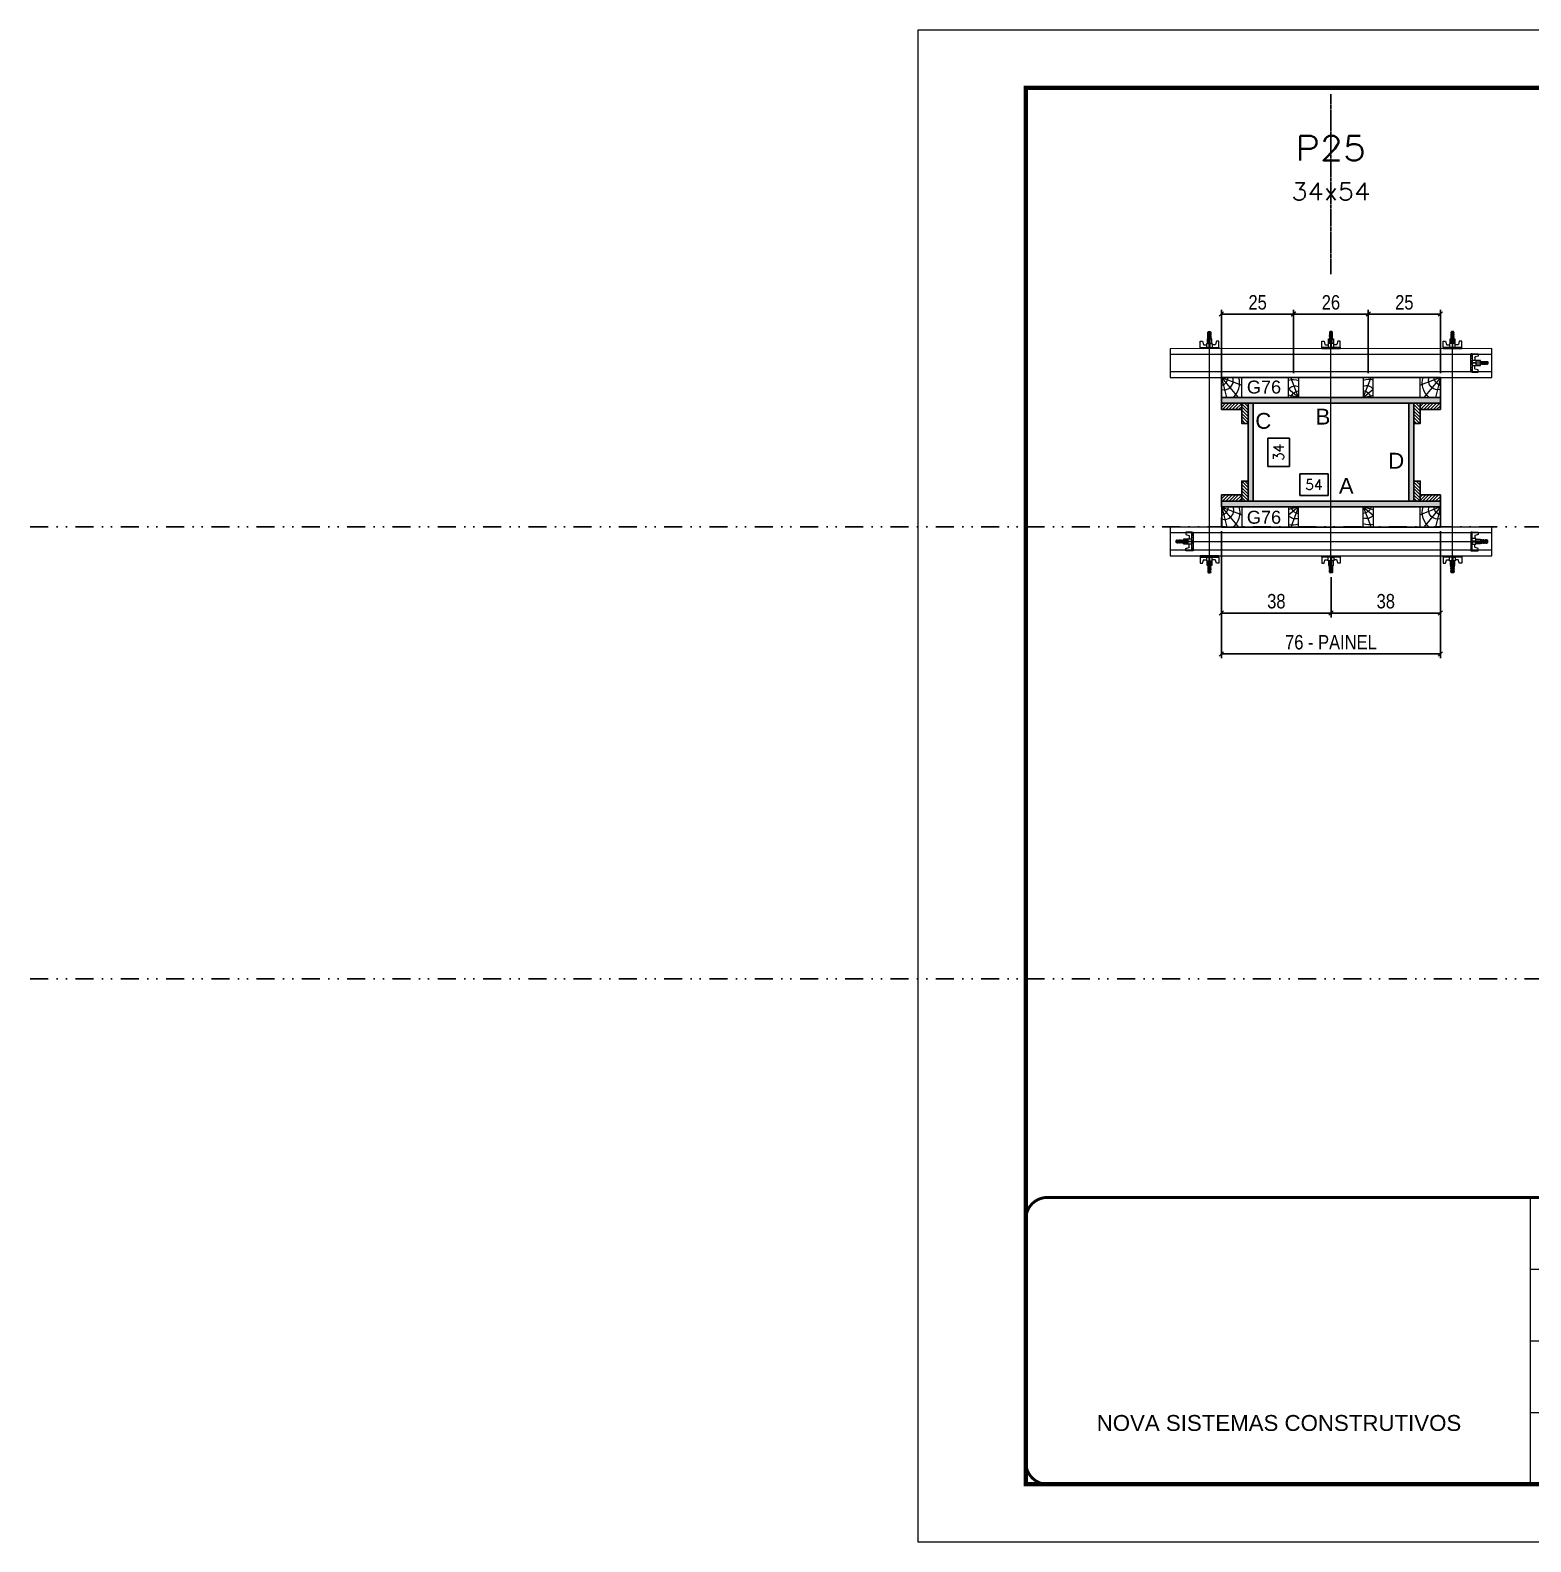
# Model space of a CAD drawing. Extents: x 13770 to 23315, y 867 to 16997.
# Drawn here: x 13770 to 14812, y 7758 to 8808 of the extents above; entities that cross this region are included whole.
import ezdxf
from ezdxf.enums import TextEntityAlignment as Align

# ---------------------------------------------------------------- set-up
doc = ezdxf.new("R2010")
doc.units = 0
for name, pattern in [('CONTINUO', [0]), ('DASHED', [0.75, 0.5, -0.25]), ('DIVIDE2', [0.625, 0.25, -0.125, 0, -0.125, 0, -0.125]), ('HIDDEN', [0.375, 0.25, -0.125])]:
    doc.linetypes.add(name, pattern=pattern)
for name, color, linetype in [('CHAPA', 1, 'Continuous'), ('COTA', 241, 'Continuous'), ('MEIO_PONT', 93, 'Continuous'), ('Nível', 160, 'Continuous'), ('SARRAFO', 251, 'Continuous'), ('Texto de Titulo', 7, 'Continuous'), ('Texto Qtd Sarr', 242, 'Continuous'), ('TEXTO_GERAL', 7, 'Continuous')]:
    doc.layers.add(name, color=color, linetype=linetype)
for name, color, linetype, lineweight in [('Folhas', 255, 'Continuous', 9), ('Hachura', 251, 'Continuous', 9), ('Madeira', 126, 'Continuous', 18), ('Perfil Metálico', 224, 'Continuous', 18), ('SARRAFO DE PRESSAO', 251, 'DASHED', 9), ('Texto Seção', 7, 'Continuous', 15)]:
    doc.layers.add(name, color=color, linetype=linetype, lineweight=lineweight)
doc.styles.add('ARIAL', font='arial.ttf')
doc.styles.add('COTA TECNICA 2X', font='techl___.ttf', dxfattribs={"height": 10})
doc.styles.add('ROMANS', font='romans.shx')
doc.styles.add('SANSSERIF', font='sas_____.pfb')
doc.styles.add('Tecnologia', font='')
doc.styles.get('Tecnologia').set_extended_font_data('Forgotten Futurist')
doc.dimstyles.new('SECAO PILAR', dxfattribs={"dimtxt": 10, "dimasz": 3, "dimexe": 3, "dimexo": 3, "dimgap": 3, "dimtad": 1, "dimdec": 1, "dimlfac": 0.5, "dimzin": 12, "dimdsep": 46, "dimtxsty": 'COTA TECNICA 2X', "dimblk1": 'OBLIQUE', "dimblk2": 'OBLIQUE', "dimsah": 1, "dimcen": 0.9, "dimclrd": 256, "dimclre": 256, "dimclrt": 256, "dimadec": 1, "dimazin": 3, "dimtfac": 1, "dimtdec": 1, "dimtmove": 0, "dimatfit": 3, "dimfxl": 1, "dimtolj": 1, "dimtzin": 12, "dimarcsym": 0})
doc.dimstyles.new('SECÇÃO 2', dxfattribs={"dimtxt": 7, "dimasz": 6, "dimexe": 0.18, "dimexo": 2, "dimgap": -4, "dimtad": 3, "dimdec": 1, "dimlfac": 0.5, "dimzin": 12, "dimdsep": 46, "dimtxsty": 'ROMANS', "dimblk": 'ARCHTICK', "dimcen": 0.09, "dimse1": 1, "dimse2": 1, "dimsd1": 1, "dimsd2": 1, "dimclrd": 180, "dimclre": 5, "dimclrt": 1, "dimadec": 0, "dimazin": 3, "dimtfac": 1, "dimtdec": 1, "dimtofl": 0, "dimtmove": 0, "dimatfit": 3, "dimldrblk": 'ARCHTICK', "dimfxl": 1, "dimtolj": 1, "dimtzin": 0, "dimarcsym": 0})
pattern_1 = [(225, (5245.973, -14410.0642), (1.12253202, -1.12253202), [])]
pattern_2 = [(135, (-8372.0833, 17673.2958), (-1.12253202, -1.12253202), [])]

# ---------------------------------------------------------------- blocks, each defined once
blk = doc.blocks.new('9999999999')
at = {"color": 30, "linetype": 'CONTINUO'}
for p, q in [((98564.6, 34230.2), (98564.6, 34429.4)), ((98564.6, 34379.6), (99584, 34379.6)), ((98564.6, 34329.8), (99488, 34329.8)), ((99584, 34329.8), (99488, 34329.8)), ((99488, 34329.8), (99488, 34230.2)), ((98564.6, 34280), (99488, 34280))]:
    blk.add_line(p, q, dxfattribs=at)
at = {"color": 30, "linetype": 'CONTINUO', "const_width": 2}
blk.add_lwpolyline([(99584, 34230.2), (99584, 34414.4, 0.414214), (99569, 34429.4), (98229, 34429.4, 0.414214), (98214, 34414.4), (98214, 34245.2, 0.414214), (98229, 34230.2), (99584, 34230.2)], format="xyb", dxfattribs=at)
at = {"layer": 'Folhas'}
blk.add_lwpolyline([(98139, 34190.2), (99624, 34190.2), (99624, 35240.2), (98139, 35240.2)], close=True, dxfattribs=at)
at = {"layer": 'Folhas', "color": 30, "const_width": 3}
blk.add_lwpolyline([(98214, 34230.2), (99584, 34230.2), (99584, 35200.2), (98214, 35200.2)], close=True, dxfattribs=at)
at = {"color": 7, "linetype": 'Continuous', "ltscale": 5, "style": 'ARIAL'}
for s, height, p in [('SCHWARTZ', 15.48, (98837.7, 34393.1)), ('GWT', 15.48, (98837.7, 34343.3)), ('6°PAVIMENTO', 15.483, (98837.7, 34293.5)), ('NOVA SISTEMAS CONSTRUTIVOS', 11.059, (98263.2, 34267.2)), ('PILARES', 15.48, (98837.7, 34243.7))]:
    blk.add_text(s, height=height, dxfattribs=at).set_placement(p)
at = {"layer": 'Folhas', "color": 7, "style": 'Tecnologia', "width": 1.5}
for s, p in [('CLIENTE:', (98573.7, 34397.2)), ('OBRA:', (98573.7, 34347.3)), ('PAVIMENTO:', (98573.7, 34297.5)), ('PROJETO:', (98573.7, 34247.7))]:
    blk.add_text(s, height=14, dxfattribs=at).set_placement(p)
blk = doc.blocks.new('titulo1')
at = {"layer": 'Defpoints', "color": 252, "linetype": 'HIDDEN', "ltscale": 2}
blk.add_line((0, 0), (0, 125), dxfattribs=at)
at = {"layer": 'Defpoints', "style": 'ROMANS', "oblique": 15}
blk.add_attdef('FOLHA', text='', height=10, dxfattribs=at).set_placement((0, 15.6), align=Align.MIDDLE_CENTER)
at = {"layer": 'Texto Qtd Sarr', "color": 3, "style": 'ROMANS', "oblique": 15}
for tag, height, p in [('TITULO', 17, (0, 71.4)), ('SEÇÃO', 12, (0, 41.5))]:
    blk.add_attdef(tag, text='', height=height, dxfattribs=at).set_placement(p, align=Align.MIDDLE_CENTER)
blk = doc.blocks.new('*D1070')
at = {"layer": 'COTA', "color": 180, "lineweight": -2, "transparency": 16777216}
for p, q in [((14644.1, 8525.2), (14629.1, 8525.2)), ((14629.1, 8525.2), (14629.1, 8505.5)), ((14644.1, 8505.5), (14644.1, 8525.2)), ((14629.1, 8505.5), (14644.1, 8505.5))]:
    blk.add_line(p, q, dxfattribs=at)
at = {"layer": 'Defpoints', "color": 0, "transparency": 16777216}
for p in [(14646.2, 8549.3), (14646.2, 8481.3), (14648.1, 8481.3)]:
    blk.add_point(p, dxfattribs=at)
at = {"layer": 'COTA', "color": 1, "transparency": 16777216, "insert": (14636.6, 8515.3), "char_height": 7, "attachment_point": 5, "rotation": 90, "style": 'ROMANS'}
blk.add_mtext('\\A1;34', dxfattribs=at)
blk = doc.blocks.new('_ArchTick')
at = {"color": 0, "linetype": 'ByBlock', "const_width": 0.15}
blk.add_lwpolyline([(-0.5, -0.5), (0.5, 0.5)], dxfattribs=at)
blk = doc.blocks.new('*D1071')
at = {"layer": 'COTA', "color": 180, "lineweight": -2, "transparency": 16777216}
for p, q in [((14670.9, 8500.3), (14651.3, 8500.3)), ((14651.3, 8500.3), (14651.3, 8485.3)), ((14670.9, 8485.3), (14670.9, 8500.3)), ((14651.3, 8485.3), (14670.9, 8485.3))]:
    blk.add_line(p, q, dxfattribs=at)
at = {"layer": 'Defpoints', "color": 0, "transparency": 16777216}
for p in [(14618.9, 8481.3), (14726.9, 8481.3), (14726.9, 8481.3)]:
    blk.add_point(p, dxfattribs=at)
at = {"layer": 'COTA', "color": 1, "transparency": 16777216, "insert": (14661.1, 8492.8), "char_height": 7, "attachment_point": 5, "style": 'ROMANS'}
blk.add_mtext('\\A1;54', dxfattribs=at)
blk = doc.blocks.new('_Oblique')
at = {"color": 0, "linetype": 'ByBlock', "lineweight": -2}
blk.add_line((-0.5, -0.5), (0.5, 0.5), dxfattribs=at)
blk = doc.blocks.new('*D1072')
at = {"layer": 'COTA', "lineweight": -2, "transparency": 16777216}
for p, q in [((14596.9, 8460.4), (14596.9, 8372.2)), ((14748.9, 8460.4), (14748.9, 8372.2)), ((14596.9, 8375.2), (14748.9, 8375.2))]:
    blk.add_line(p, q, dxfattribs=at)
at = {"layer": 'Defpoints', "color": 0, "transparency": 16777216}
for p in [(14596.9, 8463.4), (14748.9, 8463.4), (14748.9, 8375.2)]:
    blk.add_point(p, dxfattribs=at)
at = {"layer": 'COTA', "lineweight": -2, "transparency": 16777216, "xscale": 3, "yscale": 3, "zscale": 3, "rotation": 180}
blk.add_blockref('_Oblique', (14596.9, 8375.2), dxfattribs=at)
at = {"layer": 'COTA', "lineweight": -2, "transparency": 16777216, "xscale": 3, "yscale": 3, "zscale": 3}
blk.add_blockref('_Oblique', (14748.9, 8375.2), dxfattribs=at)
at = {"layer": 'COTA', "transparency": 16777216, "insert": (14672.9, 8383.3), "char_height": 10, "attachment_point": 5, "style": 'COTA TECNICA 2X'}
blk.add_mtext('\\A1;76 - PAINEL', dxfattribs=at)
blk = doc.blocks.new('*D1073')
at = {"layer": 'COTA', "lineweight": -2, "transparency": 16777216}
for p, q in [((14596.9, 8460.3), (14596.9, 8400.6)), ((14673, 8428.6), (14673, 8400.6)), ((14596.9, 8403.6), (14673, 8403.6))]:
    blk.add_line(p, q, dxfattribs=at)
at = {"layer": 'Defpoints', "color": 0, "transparency": 16777216}
for p in [(14596.9, 8463.3), (14673, 8431.6), (14673, 8403.6)]:
    blk.add_point(p, dxfattribs=at)
at = {"layer": 'COTA', "lineweight": -2, "transparency": 16777216, "xscale": 3, "yscale": 3, "zscale": 3, "rotation": 180}
blk.add_blockref('_Oblique', (14596.9, 8403.6), dxfattribs=at)
at = {"layer": 'COTA', "lineweight": -2, "transparency": 16777216, "xscale": 3, "yscale": 3, "zscale": 3}
blk.add_blockref('_Oblique', (14673, 8403.6), dxfattribs=at)
at = {"layer": 'COTA', "transparency": 16777216, "insert": (14635, 8411.8), "char_height": 10, "attachment_point": 5, "style": 'COTA TECNICA 2X'}
blk.add_mtext('\\A1;38', dxfattribs=at)
blk = doc.blocks.new('*D1074')
at = {"layer": 'COTA', "lineweight": -2, "transparency": 16777216}
for p, q in [((14748.9, 8460.3), (14748.9, 8400.6)), ((14673, 8428.6), (14673, 8400.6)), ((14673, 8403.6), (14748.9, 8403.6))]:
    blk.add_line(p, q, dxfattribs=at)
at = {"layer": 'Defpoints', "color": 0, "transparency": 16777216}
for p in [(14748.9, 8463.3), (14673, 8431.6), (14748.9, 8403.6)]:
    blk.add_point(p, dxfattribs=at)
at = {"layer": 'COTA', "lineweight": -2, "transparency": 16777216, "xscale": 3, "yscale": 3, "zscale": 3, "rotation": 180}
blk.add_blockref('_Oblique', (14673, 8403.6), dxfattribs=at)
at = {"layer": 'COTA', "lineweight": -2, "transparency": 16777216, "xscale": 3, "yscale": 3, "zscale": 3}
blk.add_blockref('_Oblique', (14748.9, 8403.6), dxfattribs=at)
at = {"layer": 'COTA', "transparency": 16777216, "insert": (14711, 8411.8), "char_height": 10, "attachment_point": 5, "style": 'COTA TECNICA 2X'}
blk.add_mtext('\\A1;38', dxfattribs=at)
blk = doc.blocks.new('PONTALETE')
at = {"layer": 'Madeira'}
for q in [(2.71, 7), (7, 5.76), (7, 1.74)]:
    blk.add_line((0, 0), q, dxfattribs=at)
blk.add_lwpolyline([(0, 0), (7, 0), (7, 7), (0, 7)], close=True, dxfattribs=at)
for centre, radius, start, end in [((2.04, 0.06), 6.23, 37.2818, 109.0913), ((1.09, 0.9), 3.19, 343.603, 109.9847), ((-0.21, -0.78), 3.09, 14.6322, 86.0383)]:
    blk.add_arc(centre, radius, start, end, dxfattribs=at)
blk = doc.blocks.new('*D1075')
at = {"layer": 'COTA', "lineweight": -2, "transparency": 16777216}
for p, q in [((14596.9, 8556.3), (14596.9, 8614.3)), ((14596.9, 8611.3), (14647, 8611.3)), ((14647, 8570.3), (14647, 8614.3))]:
    blk.add_line(p, q, dxfattribs=at)
at = {"layer": 'Defpoints', "color": 0, "transparency": 16777216}
for p in [(14647, 8611.3), (14647, 8567.3), (14596.9, 8553.3)]:
    blk.add_point(p, dxfattribs=at)
at = {"layer": 'COTA', "lineweight": -2, "transparency": 16777216, "xscale": 3, "yscale": 3, "zscale": 3, "rotation": 180}
blk.add_blockref('_Oblique', (14596.9, 8611.3), dxfattribs=at)
at = {"layer": 'COTA', "lineweight": -2, "transparency": 16777216, "xscale": 3, "yscale": 3, "zscale": 3}
blk.add_blockref('_Oblique', (14647, 8611.3), dxfattribs=at)
at = {"layer": 'COTA', "transparency": 16777216, "insert": (14622, 8619.4), "char_height": 10, "attachment_point": 5, "style": 'COTA TECNICA 2X'}
blk.add_mtext('\\A1;25', dxfattribs=at)
blk = doc.blocks.new('MEIO PONTALETE')
at = {"layer": 'Madeira'}
for q in [(2.71, 7), (3.5, 2.88), (3.5, 0.87)]:
    blk.add_line((0, 0), q, dxfattribs=at)
blk.add_lwpolyline([(0, 0), (3.5, 0), (3.5, 7), (0, 7)], close=True, dxfattribs=at)
for centre, radius, start, end in [((2.04, 0.06), 6.23, 76.4499, 109.0913), ((1.09, 0.9), 3.19, 40.9063, 109.9847), ((-0.21, -0.78), 3.09, 14.6322, 86.0383)]:
    blk.add_arc(centre, radius, start, end, dxfattribs=at)
blk = doc.blocks.new('C')
at = {"layer": 'Hachura', "color": 0}
for p, q in [((0, 3.22), (0, -3.22)), ((0.45, 3.22), (0, 3.22)), ((0.46, 3.16), (0, 3.16)), ((0.46, 3.05), (0, 3.05)), ((0.46, 2.88), (0, 2.88)), ((0, 2.75), (0, -1.16)), ((0.46, 2.65), (0, 2.65)), ((0.46, 2.23), (0, 2.23)), ((0.46, 1.51), (0, 1.51)), ((0.39, 0.49), (0.17, 0.49)), ((0.45, -3.23), (0.45, 3.22)), ((0.45, 3.22), (2.58, 3.22)), ((1.74, 0.97), (0.45, 0.97)), ((1.45, 0.1), (0.45, 0.1)), ((1.35, 1.94), (1.35, 0.96)), ((2.58, 2.39), (1.47, 2.09)), ((1.74, -0.97), (1.74, 0.97)), ((1.74, 0.97), (1.74, 0.84)), ((1.74, 0.97), (1.74, 0.84)), ((1.74, 0.84), (3.35, 0.84)), ((3.35, 0.45), (1.74, 0.45)), ((2.58, 3.22), (2.58, 2.39)), ((3.32, 0.84), (3.32, -0.84)), ((3.35, 0.84), (3.35, -0.84)), ((3.68, 0.45), (3.35, 0.45)), ((3.84, -0.52), (3.35, 0.45)), ((3.35, 0.06), (3.67, -0.57)), ((3.68, 0.45), (4.16, -0.52)), ((3.72, 0.5), (4.25, -0.57)), ((4.37, -0.55), (3.83, 0.53)), ((4.15, 0.45), (3.93, 0.45)), ((4.42, -0.52), (3.93, 0.45)), ((4.15, 0.45), (4.26, 0.45)), ((4.26, 0.45), (4.74, -0.52)), ((4.3, 0.5), (4.83, -0.57)), ((4.95, -0.55), (4.41, 0.53)), ((4.51, 0.45), (4.84, 0.45)), ((5, -0.52), (4.51, 0.45)), ((4.84, 0.45), (5.32, -0.52)), ((4.88, 0.5), (5.41, -0.57)), ((5.53, -0.55), (4.99, 0.53)), ((5.58, -0.52), (5.09, 0.45)), ((5.42, 0.45), (5.09, 0.45)), ((5.58, -0.52), (5.09, 0.45)), ((5.42, 0.45), (5.74, -0.19)), ((5.46, 0.5), (5.74, -0.07)), ((5.74, 0.19), (5.57, 0.53)), ((5.74, 0.32), (5.68, 0.45)), ((5.68, 0.45), (5.74, 0.45)), ((5.74, 0.45), (5.9, 0.29)), ((5.74, 0.45), (5.74, -0.52)), ((5.9, -0.36), (5.9, 0.29)), ((0.45, 0), (0, 0)), ((0.46, -1.52), (0, -1.52)), ((0.46, -2.23), (0, -2.23)), ((0.46, -2.65), (0, -2.65)), ((0.46, -2.88), (0, -2.88)), ((0.46, -3.05), (0, -3.05)), ((0.46, -3.16), (0, -3.16)), ((0, -3.22), (2.57, -3.22)), ((0.08, -0.48), (0.29, -0.48)), ((0.29, -0.48), (0.4, -0.48)), ((0.45, 0), (0.45, -0.97)), ((0.45, -0.16), (1.45, -0.16)), ((0.45, -0.65), (0.45, -0.32)), ((0.45, -3.23), (0.45, -0.65)), ((0.45, -0.97), (1.74, -0.97)), ((1.35, -1.94), (1.35, -0.97)), ((2.58, -2.39), (1.47, -2.1)), ((3.35, -0.32), (1.74, -0.32)), ((3.35, -0.84), (1.74, -0.84)), ((2.58, -3.23), (2.58, -2.39)), ((3.35, -0.07), (3.58, -0.52)), ((3.35, -0.52), (3.58, -0.52)), ((3.84, -0.52), (4.16, -0.52)), ((4.42, -0.52), (4.74, -0.52)), ((4.63, -0.52), (4.74, -0.52)), ((5, -0.52), (5.32, -0.52)), ((5.58, -0.52), (5.74, -0.52)), ((5.74, -0.52), (5.9, -0.36)), ((5.74, -0.52), (5.74, -0.52))]:
    blk.add_line(p, q, dxfattribs=at)
for centre, radius, start, end in [((1.52, 1.94), 0.161, 104.7436, 180), ((1.44, -0.03), 0.129, 272.695, 87.305), ((3.81, 0.39), 0.143, 25.5688, 154.4312), ((4.39, 0.39), 0.143, 25.5688, 154.4312), ((4.97, 0.39), 0.143, 25.5688, 154.4312), ((5.55, 0.39), 0.143, 25.5688, 154.4312), ((0.17, -0.37), 0.174, 221.744, 317.8592), ((1.52, -1.94), 0.161, 180, 255.2564), ((3.71, -0.4), 0.174, 222.1408, 318.256), ((4.29, -0.4), 0.174, 222.1408, 318.256), ((4.87, -0.4), 0.174, 222.1408, 318.256), ((5.45, -0.4), 0.174, 222.1408, 318.256), ((5.61, -0.4), 0.174, 317.8592, 318.256)]:
    blk.add_arc(centre, radius, start, end, dxfattribs=at)
blk = doc.blocks.new('*D1076')
at = {"layer": 'COTA', "lineweight": -2, "transparency": 16777216}
for p, q in [((14646.9, 8570.3), (14646.9, 8614.3)), ((14646.9, 8611.3), (14698.8, 8611.3)), ((14698.8, 8570.3), (14698.8, 8614.3))]:
    blk.add_line(p, q, dxfattribs=at)
at = {"layer": 'Defpoints', "color": 0, "transparency": 16777216}
for p in [(14698.8, 8611.3), (14646.9, 8567.3), (14698.8, 8567.3)]:
    blk.add_point(p, dxfattribs=at)
at = {"layer": 'COTA', "lineweight": -2, "transparency": 16777216, "xscale": 3, "yscale": 3, "zscale": 3, "rotation": 180}
blk.add_blockref('_Oblique', (14646.9, 8611.3), dxfattribs=at)
at = {"layer": 'COTA', "lineweight": -2, "transparency": 16777216, "xscale": 3, "yscale": 3, "zscale": 3}
blk.add_blockref('_Oblique', (14698.8, 8611.3), dxfattribs=at)
at = {"layer": 'COTA', "transparency": 16777216, "insert": (14672.9, 8619.4), "char_height": 10, "attachment_point": 5, "style": 'COTA TECNICA 2X'}
blk.add_mtext('\\A1;26', dxfattribs=at)
blk = doc.blocks.new('*D1077')
at = {"layer": 'COTA', "lineweight": -2, "transparency": 16777216}
for p, q in [((14698.8, 8570.3), (14698.8, 8614.3)), ((14698.8, 8611.3), (14748.9, 8611.3)), ((14748.9, 8570.3), (14748.9, 8614.3))]:
    blk.add_line(p, q, dxfattribs=at)
at = {"layer": 'Defpoints', "color": 0, "transparency": 16777216}
for p in [(14748.9, 8611.3), (14698.8, 8567.3), (14748.9, 8567.3)]:
    blk.add_point(p, dxfattribs=at)
at = {"layer": 'COTA', "lineweight": -2, "transparency": 16777216, "xscale": 3, "yscale": 3, "zscale": 3, "rotation": 180}
blk.add_blockref('_Oblique', (14698.8, 8611.3), dxfattribs=at)
at = {"layer": 'COTA', "lineweight": -2, "transparency": 16777216, "xscale": 3, "yscale": 3, "zscale": 3}
blk.add_blockref('_Oblique', (14748.9, 8611.3), dxfattribs=at)
at = {"layer": 'COTA', "transparency": 16777216, "insert": (14723.9, 8619.4), "char_height": 10, "attachment_point": 5, "style": 'COTA TECNICA 2X'}
blk.add_mtext('\\A1;25', dxfattribs=at)

msp = doc.modelspace()

# ---------------------------------------------------------------- hatches: boundary and pattern name
at = {"layer": 'Hachura'}
h = msp.add_hatch(color=256, dxfattribs=at)
h.dxf.hatch_style = 1
h.paths.add_polyline_path([(14748.92, 8549.34), (14748.92, 8553.34), (14596.92, 8553.34), (14596.92, 8549.34)])
h = msp.add_hatch(dxfattribs=at)
h.set_pattern_fill('ANSI31', color=256, scale=0.5, angle=180, style=0)
h.set_pattern_definition([(225, (5472.973, -14380.0642), (1.12253202, -1.12253202), [])])
h.paths.add_polyline_path([(14610.92, 8549.34), (14610.92, 8544.94), (14596.92, 8544.94), (14596.92, 8549.34)])
h = msp.add_hatch(dxfattribs=at)
h.set_pattern_fill('ANSI31', color=256, scale=0.5, angle=90, style=0)
h.set_pattern_definition(pattern_2)
h.paths.add_polyline_path([(14615.32, 8535.34), (14610.92, 8535.34), (14610.92, 8549.34), (14615.32, 8549.34)])
h = msp.add_hatch(color=256, dxfattribs=at)
h.dxf.hatch_style = 1
h.paths.add_polyline_path([(14615.32, 8481.34), (14618.92, 8481.34), (14618.92, 8549.34), (14615.32, 8549.34)])
h = msp.add_hatch(color=256, dxfattribs=at)
h.dxf.hatch_style = 1
h.paths.add_polyline_path([(14726.92, 8481.34), (14730.52, 8481.34), (14730.52, 8549.34), (14726.92, 8549.34)])
h = msp.add_hatch(dxfattribs=at)
h.set_pattern_fill('ANSI31', color=256, scale=0.5, angle=90, style=0)
h.set_pattern_definition(pattern_2)
h.paths.add_polyline_path([(14730.52, 8535.34), (14734.92, 8535.34), (14734.92, 8549.34), (14730.52, 8549.34)])
h = msp.add_hatch(dxfattribs=at)
h.set_pattern_fill('ANSI31', color=256, scale=0.5, angle=180, style=0)
h.set_pattern_definition(pattern_1)
h.paths.add_polyline_path([(14734.92, 8549.34), (14734.92, 8544.94), (14748.92, 8544.94), (14748.92, 8549.34)])
h = msp.add_hatch(dxfattribs=at)
h.set_pattern_fill('ANSI31', color=256, scale=0.5, angle=90, style=0)
h.set_pattern_definition(pattern_2)
h.paths.add_polyline_path([(14615.32, 8495.34), (14610.92, 8495.34), (14610.92, 8481.34), (14615.32, 8481.34)])
h = msp.add_hatch(dxfattribs=at)
h.set_pattern_fill('ANSI31', color=256, scale=0.5, angle=90, style=0)
h.set_pattern_definition(pattern_2)
h.paths.add_polyline_path([(14730.52, 8495.34), (14734.92, 8495.34), (14734.92, 8481.34), (14730.52, 8481.34)])
h = msp.add_hatch(dxfattribs=at)
h.set_pattern_fill('ANSI31', color=256, scale=0.5, angle=180, style=0)
h.set_pattern_definition([(225, (5472.973, -14410.0642), (1.12253202, -1.12253202), [])])
h.paths.add_polyline_path([(14610.92, 8481.34), (14610.92, 8485.74), (14596.92, 8485.74), (14596.92, 8481.34)])
h = msp.add_hatch(dxfattribs=at)
h.set_pattern_fill('ANSI31', color=256, scale=0.5, angle=180, style=0)
h.set_pattern_definition(pattern_1)
h.paths.add_polyline_path([(14734.92, 8481.34), (14734.92, 8485.74), (14748.92, 8485.74), (14748.92, 8481.34)])
h = msp.add_hatch(color=256, dxfattribs=at)
h.dxf.hatch_style = 1
h.paths.add_polyline_path([(14748.92, 8481.34), (14748.92, 8477.34), (14596.92, 8477.34), (14596.92, 8481.34)])

# ---------------------------------------------------------------- linework, layer by layer
for points in [[(14748.92, 8553.34), (14748.92, 8567.34), (14596.92, 8567.29), (14596.92, 8553.34)], [(14748.92, 8463.34), (14748.92, 8477.34), (14597.2, 8477.29), (14596.92, 8463.34)]]:
    msp.add_lwpolyline(points, close=True)
at = {"layer": 'CHAPA'}
for points in [[(14748.92, 8549.34), (14748.92, 8553.34), (14596.92, 8553.34), (14596.92, 8549.34)], [(14615.32, 8481.34), (14618.92, 8481.34), (14618.92, 8549.34), (14615.32, 8549.34)], [(14726.92, 8481.34), (14730.52, 8481.34), (14730.52, 8549.34), (14726.92, 8549.34)], [(14748.92, 8481.34), (14748.92, 8477.34), (14596.92, 8477.34), (14596.92, 8481.34)]]:
    msp.add_lwpolyline(points, close=True, dxfattribs=at)
at = {"layer": 'Hachura'}
for p, q in [((14588.54, 8432.57), (14588.54, 8594.31)), ((14672.93, 8432.57), (14672.93, 8594.31)), ((14757.31, 8432.57), (14757.31, 8594.31)), ((14566.44, 8453.34), (14777.08, 8453.36))]:
    msp.add_line(p, q, dxfattribs=at)
at = {"layer": 'MEIO_PONT'}
msp.add_lwpolyline([(14748.92, 8477.34), (14748.92, 8463.34), (14748.92, 8463.34), (14748.92, 8477.34)], close=True, dxfattribs=at)
at = {"layer": 'Nível', "color": 4, "linetype": 'DIVIDE2', "ltscale": 50}
for p, q in [((13769.54, 8463.58), (15871, 8463.58)), ((13769.54, 8149.58), (21112.79, 8149.58))]:
    msp.add_line(p, q, dxfattribs=at)
at = {"layer": 'Perfil Metálico'}
for p, q in [((14784.64, 8583.28), (14561.21, 8583.28)), ((14784.64, 8571.28), (14561.21, 8571.28)), ((14784.64, 8459.34), (14561.21, 8459.34)), ((14784.64, 8447.34), (14561.21, 8447.34))]:
    msp.add_line(p, q, dxfattribs=at)
for points in [[(14784.64, 8567.34), (14784.64, 8587.34), (14561.21, 8587.28), (14561.21, 8567.28)], [(14561.21, 8463.34), (14561.21, 8443.34), (14784.64, 8443.4), (14784.64, 8463.4)]]:
    msp.add_lwpolyline(points, close=True, dxfattribs=at)
at = {"layer": 'SARRAFO'}
for points in [[(14596.92, 8544.94), (14610.92, 8544.94), (14610.92, 8549.34), (14596.92, 8549.34)], [(14596.92, 8544.94), (14610.92, 8544.94), (14610.92, 8549.34), (14596.92, 8549.34)], [(14610.92, 8549.34), (14610.92, 8535.34), (14615.32, 8535.34), (14615.32, 8549.34)], [(14734.92, 8549.34), (14734.92, 8535.34), (14730.52, 8535.34), (14730.52, 8549.34)], [(14748.92, 8544.94), (14734.92, 8544.94), (14734.92, 8549.34), (14748.92, 8549.34)], [(14748.92, 8544.94), (14734.92, 8544.94), (14734.92, 8549.34), (14748.92, 8549.34)], [(14610.92, 8481.34), (14610.92, 8495.34), (14615.32, 8495.34), (14615.32, 8481.34)], [(14734.92, 8481.34), (14734.92, 8495.34), (14730.52, 8495.34), (14730.52, 8481.34)], [(14596.92, 8485.74), (14610.92, 8485.74), (14610.92, 8481.34), (14596.92, 8481.34)], [(14596.92, 8485.74), (14610.92, 8485.74), (14610.92, 8481.34), (14596.92, 8481.34)], [(14748.92, 8485.74), (14734.92, 8485.74), (14734.92, 8481.34), (14748.92, 8481.34)], [(14748.92, 8485.74), (14734.92, 8485.74), (14734.92, 8481.34), (14748.92, 8481.34)]]:
    msp.add_lwpolyline(points, close=True, dxfattribs=at)

# ---------------------------------------------------------------- block references
at = {"layer": 'Hachura', "linetype": 'Continuous', "yscale": 2, "zscale": 2}
for p, xscale, rotation in [((14588.55, 8587.31), -2, 270), ((14672.92, 8587.31), 2, 90.00000000000001), ((14757.3, 8587.31), 2, 90.00000000000001), ((14770.08, 8577.32), -2, 180), ((14588.54, 8443.37), 2, 270), ((14672.93, 8443.37), -2, 90), ((14757.31, 8443.37), -2, 90)]:
    msp.add_blockref('C', p, dxfattribs=dict(at, xscale=xscale, rotation=rotation))
for p, xscale in [((14577.24, 8453.34), -2), ((14770.08, 8453.37), 2)]:
    msp.add_blockref('C', p, dxfattribs=dict(at, xscale=xscale))
at = {"layer": 'MEIO_PONT'}
for name, p, xscale, yscale, zscale, rotation in [('PONTALETE', (14596.92, 8567.29), 2, 2, 2, 270), ('PONTALETE', (14748.92, 8567.34), -2, 2, 2, 90), ('PONTALETE', (14597.2, 8477.29), 2, 2, 2, 270), ('MEIO PONTALETE', (14650.5, 8477.39), 1.999999997962732, 1.999999997962732, 1.999999997962732, 180), ('MEIO PONTALETE', (14695.35, 8477.39), -1.999999997962732, 1.999999997962732, 1.999999997962732, 180), ('PONTALETE', (14748.92, 8477.34), -2, 2, 2, 90)]:
    msp.add_blockref(name, p, dxfattribs=dict(at, xscale=xscale, yscale=yscale, zscale=zscale, rotation=rotation))
at = {"layer": 'MEIO_PONT', "yscale": 1.999999997962732, "zscale": 1.999999997962732}
for p, xscale in [((14650.5, 8553.29), -1.999999997962732), ((14695.35, 8553.29), 1.999999997962732)]:
    msp.add_blockref('MEIO PONTALETE', p, dxfattribs=dict(at, xscale=xscale))
at = {"layer": 'SARRAFO DE PRESSAO', "color": 6, "linetype": 'ByBlock'}
msp.add_blockref('9999999999', (-83752.98, -26431.71), dxfattribs=at)
at = {"layer": 'Texto Seção'}
ref = msp.add_blockref('titulo1', (14672.87, 8639.04), dxfattribs=at)
ref.add_attrib('TITULO', 'P25', dxfattribs={"layer": 'Texto de Titulo', "color": 7, "height": 17, "style": 'ROMANS', "width": 1.1}).set_placement((14672.87, 8726.54), align=Align.MIDDLE_CENTER)
ref.add_attrib('SEÇÃO', '34x54', dxfattribs={"layer": 'Texto de Titulo', "color": 7, "height": 12, "style": 'ROMANS', "width": 1.1}).set_placement((14672.87, 8696.54), align=Align.MIDDLE_CENTER)

# ---------------------------------------------------------------- texts
at = {"layer": 'TEXTO_GERAL', "color": 0, "linetype": 'Continuous', "style": 'SANSSERIF'}
for p in [(14614.53, 8560.63), (14614.53, 8470.18)]:
    msp.add_text('G76', height=9, dxfattribs=at).set_placement(p, align=Align.MIDDLE_LEFT)
at = {"layer": 'TEXTO_GERAL', "style": 'ARIAL'}
for s, p in [('C', (14625.94, 8537.14)), ('B', (14667.38, 8540.09)), ('D', (14718.28, 8509.45)), ('A', (14683.55, 8491.98))]:
    msp.add_text(s, height=11, dxfattribs=at).set_placement(p, align=Align.MIDDLE_CENTER)

# ---------------------------------------------------------------- dimensions: what is measured, and where the dimension line sits
at = {"layer": 'COTA'}
for base, p1, p2, picture, middle in [((14647, 8611.27), (14596.92, 8553.34), (14647, 8567.29), '*D1075', (14621.96, 8619.38)), ((14698.85, 8611.27), (14646.9, 8567.29), (14698.85, 8567.29), '*D1076', (14672.87, 8619.37)), ((14748.92, 8611.27), (14698.85, 8567.29), (14748.92, 8567.34), '*D1077', (14723.89, 8619.38)), ((14673, 8403.61), (14596.92, 8463.34), (14673, 8431.57), '*D1073', (14634.96, 8411.85)), ((14748.92, 8403.61), (14673, 8431.57), (14748.92, 8463.34), '*D1074', (14710.96, 8411.85))]:
    dim = msp.add_linear_dim(base=base, p1=p1, p2=p2, dimstyle='SECAO PILAR', dxfattribs=at)
    dim.commit()
    dim.dimension.update_dxf_attribs({"geometry": picture, "text_midpoint": middle})
dim = msp.add_linear_dim(base=(14648.11, 8481.34), p1=(14646.24, 8549.34), p2=(14646.24, 8481.34), angle=270, dimstyle='SECÇÃO 2', dxfattribs=at)
dim.commit()
dim.dimension.update_dxf_attribs({"geometry": '*D1070', "text_midpoint": (14636.61, 8515.34)})
dim = msp.add_linear_dim(base=(14726.92, 8481.34), p1=(14618.92, 8481.34), p2=(14726.92, 8481.34), dimstyle='SECÇÃO 2', dxfattribs=at)
dim.commit()
dim.dimension.update_dxf_attribs({"geometry": '*D1071', "text_midpoint": (14661.1, 8481.34), "dimtype": 160})
dim = msp.add_linear_dim(base=(14748.92, 8375.18), p1=(14596.92, 8463.35), p2=(14748.92, 8463.39), text='<> - PAINEL', dimstyle='SECAO PILAR', dxfattribs=at)
dim.commit()
dim.dimension.update_dxf_attribs({"geometry": '*D1072', "text_midpoint": (14672.92, 8383.29)})

doc.saveas('drawing.dxf')
